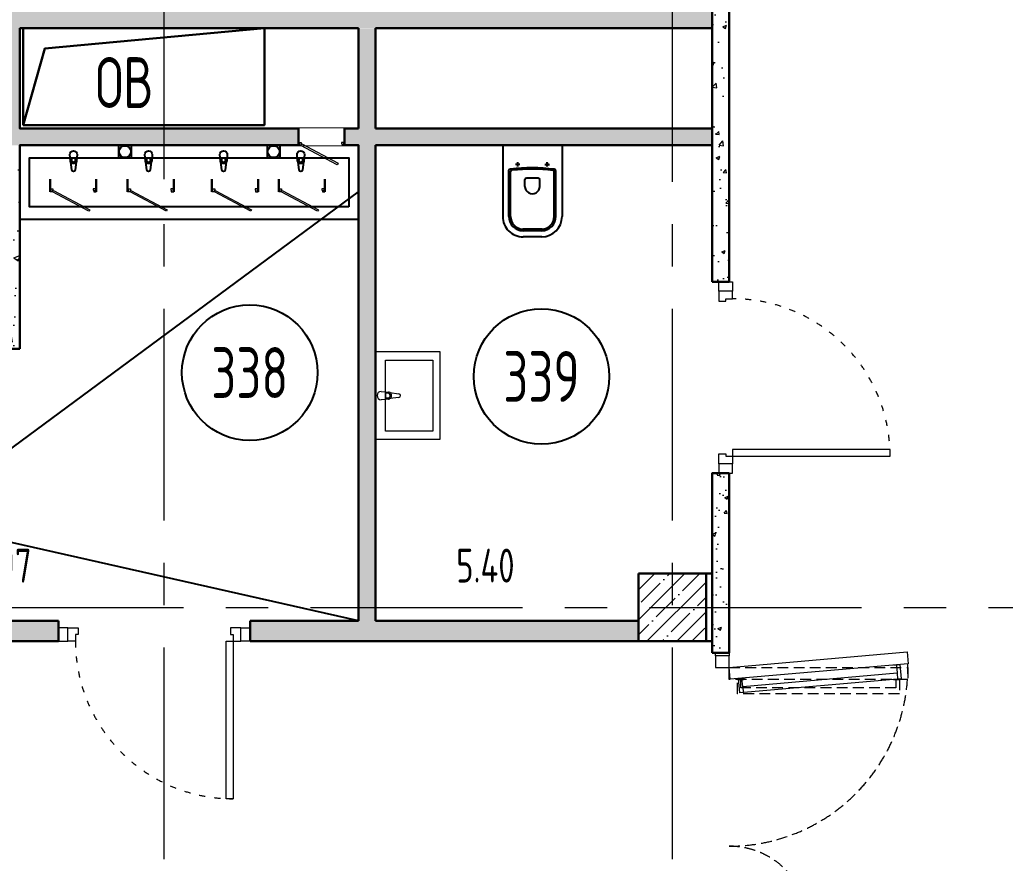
# Model space of a CAD drawing. Header units: millimetres. Extents: x -8689834 to 9419935, y 0 to 135940.
# Drawn here: x 77792 to 83607, y 117090 to 122070 of the extents above; entities that cross this region are included whole.
import ezdxf
from ezdxf import colors
from ezdxf.entities.mleader import LeaderData, LeaderLine
from ezdxf.enums import TextEntityAlignment as Align
from ezdxf.math import Vec2, Vec3

# ---------------------------------------------------------------- set-up
doc = ezdxf.new("R2010")
doc.units = ezdxf.units.MM
doc.header["$MEASUREMENT"] = 0
for name, pattern in [('ACAD_ISO03W100', [30, 12, -18]), ('CENTER', [2, 1.25, -0.25, 0.25, -0.25]), ('DASHED', [19.05, 12.7, -6.35])]:
    doc.linetypes.add(name, pattern=pattern)
doc.layers.get('0').update_dxf_attribs({"color": 250, "lineweight": 9})
for name, color, linetype, lineweight in [('АР_Двери', 175, 'Continuous', 18), ('АР_Колонны', 250, 'Continuous', 30), ('АР_Колонны Штрих', 250, 'Continuous', 5), ('АР_Маркер экспликации', 239, 'Continuous', 13), ('АР_Номер помещения', 1, 'Continuous', 25), ('АР_Оси', 7, 'Continuous', 9), ('АР_Отметки', 250, 'Continuous', 15), ('АР_Перегородки витражные', 152, 'Continuous', 13), ('АР_Перегородки газоблок', 165, 'Continuous', 30), ('АР_Перегородки газоблок_Штрих', 165, 'Continuous', 5), ('АР_Помещения_площадь', 19, 'Continuous', 9), ('Задания на лючки', 32, 'Continuous', 15), ('М_проемы ОВ 4-5эт', 172, 'Continuous', 30)]:
    doc.layers.add(name, color=color, linetype=linetype, lineweight=lineweight)
for name, color, linetype in [('АР_Отверстия', 251, 'Continuous'), ('Тонкая', 7, 'Continuous'), ('ТХ_дозаторы', 7, 'Continuous'), ('ТХ_сантехника', 253, 'Continuous')]:
    doc.layers.add(name, color=color, linetype=linetype)
doc.layers.get('0').freeze()
doc.styles.add('ICOCPEUR', font='isocpeur.ttf')
doc.styles.add('ISOCPEUR', font='isocpeur.ttf', dxfattribs={"width": 0.7})
doc.styles.get("Standard").update_dxf_attribs({"font": 'isocpeur.ttf', "width": 0.7})

# ---------------------------------------------------------------- blocks, each defined once
blk = doc.blocks.new('*U561')
for points in [[(0, 0), (0, -80), (55, -80), (55, 0), (0, 0)], [(55, -80), (55, 0), (115, 0), (115, -40), (100, -40), (100, -80), (55, -80)], [(1075, -80), (1075, 0), (1015, 0), (1015, -40), (1030, -40), (1030, -80), (1075, -80)], [(1130, 0), (1130, -80), (1075, -80), (1075, 0), (1130, 0)]]:
    blk.add_lwpolyline(points)
blk.add_lwpolyline([(100, -80), (100, -1010), (140, -1010), (140, -80)], close=True)
at = {"linetype": 'ACAD_ISO03W100', "ltscale": 3}
blk.add_arc((100, -80), 930, 270, 0, dxfattribs=at)
blk = doc.blocks.new('*U1763')
at = {"layer": 'АР_Номер помещения', "color": 7}
blk.add_circle((-19807.8, 1866.5), 400, dxfattribs=at)
at = {"layer": 'АР_Номер помещения', "color": 7, "style": 'ISOCPEUR', "width": 0.7}
blk.add_attdef('НОМЕР_ПОМЕЩЕНИЯ', text='', height=300, dxfattribs=at).set_placement((-19807.8, 1866.5), align=Align.MIDDLE_CENTER)
at = {"layer": 'АР_Помещения_площадь', "color": 7, "lineweight": 30, "width": 0.7, "flags": 104}
blk.add_attdef('ИМЯ_ПОМЕЩЕНИЯ', text='', height=100, dxfattribs=at).set_placement((157.6, 1217.1), align=Align.MIDDLE_CENTER)
blk = doc.blocks.new('*U1757')
at = {"layer": 'АР_Номер помещения', "color": 7}
blk.add_circle((-16161.6, 2004.2), 400, dxfattribs=at)
at = {"layer": 'АР_Номер помещения', "color": 7, "style": 'ISOCPEUR', "width": 0.7}
blk.add_attdef('НОМЕР_ПОМЕЩЕНИЯ', text='', height=300, dxfattribs=at).set_placement((-16161.6, 2004.2), align=Align.MIDDLE_CENTER)
at = {"layer": 'АР_Помещения_площадь', "color": 7, "lineweight": 30, "width": 0.7, "flags": 104}
blk.add_attdef('ИМЯ_ПОМЕЩЕНИЯ', text='', height=100, dxfattribs=at).set_placement((157.6, 1217.1), align=Align.MIDDLE_CENTER)
blk = doc.blocks.new('1700-3')
for p, q in [((-415.6, 1464.7), (-421.7, 1430.3)), ((-89.7, 1407.3), (-95.8, 1372.8))]:
    blk.add_line(p, q)
at = {"linetype": 'DASHED', "ltscale": 5}
for p, q in [((-80.2, 100.2), (-83.2, 135)), ((-991.2, 20.5), (-994.2, 55.3))]:
    blk.add_line(p, q, dxfattribs=at)
for points in [[(-476.3, 1526), (-12.1, 1444.2), (0, 1513), (-464.1, 1594.8)], [(0, -13), (-1050.7, -104.9), (-1056.8, -35.3), (-6.1, 56.6)]]:
    blk.add_lwpolyline(points, close=True)
for points in [[(80, 1600), (0, 1600), (0, 1583), (80, 1583), (80, 1600)], [(0, 1583), (80, 1583), (80, 1513), (50, 1513), (50, 1513), (0, 1513), (0, 1583)], [(-392.2, 1511.2), (-426.7, 1517.3), (-441.4, 1433.7), (-76.1, 1369.3), (-61.4, 1452.9), (-95.8, 1459)], [(-407, 1513.8), (-415.6, 1464.7), (-89.7, 1407.3), (-81.1, 1456.4)], [(-971.9, -27.9), (-1006.8, -31), (-1014.2, 53.6), (-63.3, 136.8), (-55.9, 52.2), (-90.8, 49.2)], [(-986.8, -29.2), (-991.2, 20.5), (-80.2, 100.2), (-75.8, 50.5)], [(0, -83), (80, -83), (80, -13), (50, -13), (50, -13), (0, -13), (0, -83)], [(80, -100), (0, -100), (0, -83), (80, -83), (80, -100)]]:
    blk.add_lwpolyline(points)
for points in [[(-471.3, 1443.1), (0, 1443.1), (0, 1513), (-471.3, 1513)], [(0, -13), (-1054.7, -13), (-1054.7, 56.9), (0, 56.9)]]:
    blk.add_lwpolyline(points, close=True, dxfattribs=at)
for points in [[(-385.9, 1443.1), (-420.9, 1443.1), (-420.9, 1358.3), (-50, 1358.3), (-50, 1443.1), (-85, 1443.1)], [(-400.9, 1443.1), (-400.9, 1393.3), (-70, 1393.3), (-70, 1443.1)], [(-969.5, 56.9), (-1004.5, 56.9), (-1004.5, 141.7), (-50, 141.7), (-50, 56.9), (-85, 56.9)], [(-984.5, 56.9), (-984.5, 106.7), (-70, 106.7), (-70, 56.9)]]:
    blk.add_lwpolyline(points, dxfattribs=at)
for centre, radius, start, end in [((0, 1513), 471.3, 170, 270), ((0, -13), 1054.7, 90, 181.20233)]:
    blk.add_arc(centre, radius, start, end, dxfattribs=at)
blk = doc.blocks.new('*U158')
for points in [[(-55, -80), (-55, 0), (-115, 0), (-115, -40), (-100, -40), (-100, -80), (-55, -80)], [(0, 0), (0, -80), (-55, -80), (-55, 0), (0, 0)], [(-1130, 0), (-1130, -80), (-1075, -80), (-1075, 0), (-1130, 0)], [(-1075, -80), (-1075, 0), (-1015, 0), (-1015, -40), (-1030, -40), (-1030, -80), (-1075, -80)]]:
    blk.add_lwpolyline(points)
blk.add_lwpolyline([(-100, -80), (-100, -1010), (-140, -1010), (-140, -80)], close=True)
at = {"linetype": 'ACAD_ISO03W100', "ltscale": 3}
blk.add_arc((-100, -80), 930, 180, 270, dxfattribs=at)
blk = doc.blocks.new('унитаз поликлиники')
for p, q in [((0, 175), (0, -175)), ((0, 175), (420, 175)), ((420, 138.7), (149.6, 138.7)), ((420, 129), (156.8, 128.7)), ((125.6, 86.7), (99.5, 86.7)), ((112.4, 73.1), (112.4, 100.2)), ((191.9, -33.7), (191.9, 33.7)), ((242.4, 43.7), (201.9, 43.7)), ((494, 57.1), (494, -57.1)), ((504, 55), (504, -55)), ((540, 55), (540, -55)), ((242.4, -43.7), (201.9, -43.7)), ((125.5, -86.5), (99.4, -86.5)), ((112.3, -73), (112.3, -100.1)), ((420, -139), (147.9, -138.7)), ((420, -129), (155.2, -128.7)), ((0, -175), (420, -175))]:
    blk.add_line(p, q)
for centre, radius, start, end in [((420, 55), 120, 0, 90), ((420.5, 55.2), 83.5, 359.86187, 90.33349), ((420, 55), 74, 0, 90), ((242.4, 0), 43.7, 270, 90), ((420, -55), 120, 270, 0), ((420, -55), 84, 270, 0), ((420, -55), 74, 270, 358.40182)]:
    blk.add_arc(centre, radius, start, end)
at = {"extrusion": (0, 0, -1)}
for centre, major_axis, ratio, start_param, end_param in [((1158.1, 0), (-731, -726.4), 0.993775, 0.659849, 0.910919), ((984.1, 0), (-23.4, -941.4), 0.89728, 1.422258, 1.677847), ((149.5, 127.3), (-5.6, -10.5), 0.821373, 1.269211, 2.570669), ((154.4, 119.8), (-5.61, -7.72), 0.798093, 1.232924, 2.686723), ((112.4, 86.8), (3.55, 3.55), 1, 5.504025, 11.78721), ((201.9, -33.5), (4.12, -9.49), 0.964797, 0.42926, 1.943413), ((147.9, -127.5), (5.4, -10.4), 0.836443, 0.56114, 1.877577), ((155.2, -117.5), (5.3, -10.4), 0.842984, 0.549902, 1.8819)]:
    blk.add_ellipse(centre, major_axis=major_axis, ratio=ratio, start_param=start_param, end_param=end_param, dxfattribs=at)
for centre, major_axis, ratio, start_param, end_param in [((201.9, 33.5), (4.12, 9.49), 0.964797, 0.42926, 1.943413), ((112.3, -86.6), (3.54, -3.55), 1, 5.504025, 11.78721)]:
    blk.add_ellipse(centre, major_axis=major_axis, ratio=ratio, start_param=start_param, end_param=end_param)
blk = doc.blocks.new('Из_буфера27431')
at = {"linetype": 'Continuous', "lineweight": 5}
for p, q in [((-138.5, 11.1), (-85.6, 17.7)), ((-138.5, 11.1), (-85.6, 17.7)), ((-76.1, 21), (-34.1, 25)), ((-76.1, 21), (-34.1, 25)), ((-59, 13.6), (-73.9, 13.6)), ((-59, 13.6), (-73.9, 13.6)), ((-59, -13.6), (-59, 13.6)), ((-59, -13.6), (-59, 13.6)), ((-85.6, -17.7), (-138.5, -11.1)), ((-85.6, -17.7), (-138.5, -11.1)), ((-34.1, -25), (-76.1, -21)), ((-34.1, -25), (-76.1, -21)), ((-73.9, -13.6), (-59, -13.6)), ((-73.9, -13.6), (-59, -13.6))]:
    blk.add_line(p, q, dxfattribs=at)
for points in [[(0, -260), (-380, -260), (-380, 260), (0, 260)], [(-59, -210), (-339.1, -210), (-339.1, 210), (-59, 210)], [(-59, -210), (-339.1, -210), (-339.1, 210), (-59, 210)]]:
    blk.add_lwpolyline(points, close=True, dxfattribs=at)
for centre, radius, start, end in [((-137.1, 0), 11.2, 97.13892, 262.86108), ((-137.1, 0), 11.2, 97.13892, 262.86108), ((-74.2, 0), 21.1, 122.77103, 237.22897), ((-74.2, 0), 21.1, 122.77103, 237.22897), ((-73.9, 0), 13.6, 90, 270), ((-73.9, 0), 13.6, 90, 270), ((-74.2, 0), 21.1, 95.16961, 122.77103), ((-74.2, 0), 21.1, 95.16961, 122.77103), ((-34.1, 0), 25, 270, 90), ((-34.1, 0), 25, 270, 90), ((-74.2, 0), 21.1, 237.22897, 264.83039), ((-74.2, 0), 21.1, 237.22897, 264.83039)]:
    blk.add_arc(centre, radius, start, end, dxfattribs=at)
blk = doc.blocks.new('A$C500e89c7')
at = {"ltscale": 100}
blk.add_circle((-36.5, 37.3), 35.3, dxfattribs=at)
at = {"layer": 'ТХ_дозаторы', "ltscale": 100}
blk.add_lwpolyline([(-73, 74.7), (0, 74.7), (0, 0), (-73, 0)], close=True, dxfattribs=at)
blk = doc.blocks.new('_DotSmall')
at = {"color": 0, "linetype": 'ByBlock', "const_width": 0.5}
blk.add_lwpolyline([(-0.0625, 0, 1), (0.0625, 0, 1)], format="xyb", close=True, dxfattribs=at)
blk = doc.blocks.new('*U1488')
at = {"color": 7}
blk.add_wipeout([(-565, 60), (445, 60), (445, -218), (-565, -218)], dxfattribs=at)
for p, q in [((-530, 60), (-565, 60)), ((-550, 60), (-550, -10)), ((-550, -10), (-550, 60)), ((-510, 60), (-530, 60)), ((-510, 20), (-510, 60)), ((-500, 20), (-510, 20)), ((-500, -10), (-500, 20)), ((380, -10), (380, 20)), ((380, 20), (390, 20)), ((390, 20), (390, 60)), ((390, 60), (410, 60)), ((410, 60), (445, 60)), ((430, 60), (430, -10)), ((430, -10), (430, 60)), ((-565, -10), (-530, -10)), ((-530, -10), (-500, -10)), ((410, -10), (380, -10)), ((445, -10), (410, -10))]:
    blk.add_line(p, q)
at = {"lineweight": 30}
for p, q in [((-565, 60), (-565, -218)), ((445, 60), (445, -218))]:
    blk.add_line(p, q, dxfattribs=at)
blk.add_lwpolyline([(389, 60), (370, 25), (-424, 448), (-406, 483)], close=True)
blk = doc.blocks.new('*U1489')
at = {"color": 7}
blk.add_wipeout([(-565, 60), (445, 60), (445, -218), (-565, -218)], dxfattribs=at)
for p, q in [((-530, 60), (-565, 60)), ((-550, 60), (-550, -10)), ((-550, -10), (-550, 60)), ((-510, 60), (-530, 60)), ((-510, 20), (-510, 60)), ((-500, 20), (-510, 20)), ((-500, -10), (-500, 20)), ((380, -10), (380, 20)), ((380, 20), (390, 20)), ((390, 20), (390, 60)), ((390, 60), (410, 60)), ((410, 60), (445, 60)), ((430, 60), (430, -10)), ((430, -10), (430, 60)), ((-565, -10), (-530, -10)), ((-530, -10), (-500, -10)), ((410, -10), (380, -10)), ((445, -10), (410, -10))]:
    blk.add_line(p, q)
at = {"lineweight": 30}
for p, q in [((-565, 60), (-565, -218)), ((445, 60), (445, -218))]:
    blk.add_line(p, q, dxfattribs=at)
blk.add_lwpolyline([(389, 60), (370, 25), (-424, 448), (-406, 483)], close=True)
blk = doc.blocks.new('*U1490')
at = {"color": 7}
blk.add_wipeout([(-565, 60), (445, 60), (445, -218), (-565, -218)], dxfattribs=at)
for p, q in [((-530, 60), (-565, 60)), ((-550, 60), (-550, -10)), ((-550, -10), (-550, 60)), ((-510, 60), (-530, 60)), ((-510, 20), (-510, 60)), ((-500, 20), (-510, 20)), ((-500, -10), (-500, 20)), ((380, -10), (380, 20)), ((380, 20), (390, 20)), ((390, 20), (390, 60)), ((390, 60), (410, 60)), ((410, 60), (445, 60)), ((430, 60), (430, -10)), ((430, -10), (430, 60)), ((-565, -10), (-530, -10)), ((-530, -10), (-500, -10)), ((410, -10), (380, -10)), ((445, -10), (410, -10))]:
    blk.add_line(p, q)
at = {"lineweight": 30}
for p, q in [((-565, 60), (-565, -218)), ((445, 60), (445, -218))]:
    blk.add_line(p, q, dxfattribs=at)
blk.add_lwpolyline([(389, 60), (370, 25), (-424, 448), (-406, 483)], close=True)
blk = doc.blocks.new('*U1492')
at = {"color": 7}
blk.add_wipeout([(-565, 60), (445, 60), (445, -218), (-565, -218)], dxfattribs=at)
for p, q in [((-530, 60), (-565, 60)), ((-550, 60), (-550, -10)), ((-550, -10), (-550, 60)), ((-510, 60), (-530, 60)), ((-510, 20), (-510, 60)), ((-500, 20), (-510, 20)), ((-500, -10), (-500, 20)), ((380, -10), (380, 20)), ((380, 20), (390, 20)), ((390, 20), (390, 60)), ((390, 60), (410, 60)), ((410, 60), (445, 60)), ((430, 60), (430, -10)), ((430, -10), (430, 60)), ((-565, -10), (-530, -10)), ((-530, -10), (-500, -10)), ((410, -10), (380, -10)), ((445, -10), (410, -10))]:
    blk.add_line(p, q)
at = {"lineweight": 30}
for p, q in [((-565, 60), (-565, -218)), ((445, 60), (445, -218))]:
    blk.add_line(p, q, dxfattribs=at)
blk.add_lwpolyline([(389, 60), (370, 25), (-424, 448), (-406, 483)], close=True)
blk = doc.blocks.new('*U1472')
at = {"color": 7}
blk.add_wipeout([(-565, 56), (445, 56), (445, -314), (-565, -314)], dxfattribs=at)
for p, q in [((-530, 60), (-565, 60)), ((-550, 60), (-550, -10)), ((-550, -10), (-550, 60)), ((-510, 60), (-530, 60)), ((-510, 20), (-510, 60)), ((-500, 20), (-510, 20)), ((-500, -10), (-500, 20)), ((380, -10), (380, 20)), ((380, 20), (390, 20)), ((390, 20), (390, 60)), ((390, 60), (410, 60)), ((410, 60), (445, 60)), ((430, 60), (430, -10)), ((430, -10), (430, 60)), ((-565, -10), (-530, -10)), ((-530, -10), (-500, -10)), ((410, -10), (380, -10)), ((445, -10), (410, -10))]:
    blk.add_line(p, q)
at = {"lineweight": 30}
for p, q in [((-565, 56), (-565, -314)), ((445, 56), (445, -314))]:
    blk.add_line(p, q, dxfattribs=at)
blk.add_lwpolyline([(389, 60), (370, 25), (-424, 448), (-406, 483)], close=True)

msp = doc.modelspace()

# ---------------------------------------------------------------- hatches: boundary and pattern name
at = {"layer": 'АР_Колонны Штрих', "ltscale": 100}
h = msp.add_hatch(dxfattribs=at)
h.set_pattern_fill('ANSI35', color=256, scale=500)
h.set_pattern_definition([(45, (-875609.7, 158672.16), (-88.388348, 88.388348), []), (45, (-875521.31, 158672.16), (-88.388348, 88.388348), [156.25, -31.25, 0, -31.25])])
h.paths.add_polyline_path([(81842.4, 118800.7), (81442.4, 118800.7), (81442.4, 118400.7), (81842.4, 118400.7)])
at = {"layer": 'АР_Перегородки газоблок_Штрих', "ltscale": 100}
h = msp.add_hatch(dxfattribs=at)
h.set_pattern_fill('AR-CONC', color=256, scale=30)
h.set_pattern_definition([(50, (0, -20), (215.17805, -18.82564), [22.5, -247.5]), (355, (0, -20), (-41.6254, 225.65764), [18, -198]), (100.45144, (17.93, -21.57), (173.55265, 206.832), [19.12206, -210.34263]), (46.1842, (0, 40), (320.1724, -49.6558), [33.75, -371.25]), (96.63564, (26.68, 35.86), (280.3986, 292.2356), [28.6831, -315.5141]), (351.18416, (0, 40), (280.3986, 292.2356), [27, -297]), (21, (30, 25), (179.07212, -120.78567), [22.5, -247.5]), (326, (30, 25), (72.9946, 217.545), [18, -198]), (71.45144, (44.92, 14.93), (252.0667, 96.75935), [19.12206, -210.34263]), (37.5, (0, -20), (3.647957, 99.868156), [0, -195.6, 0, -201, 0, -198.75]), (7.5, (0, -20), (78.92086, 118.32351), [0, -114.6, 0, -191.1, 0, -75.75]), (327.5, (-66.9, -20), (160.14673, -6.76646), [0, -75, 0, -234, 0, -310.5]), (317.5, (-96.9, -20), (174.95585, 30.0315), [0, -97.5, 0, -155.4, 0, -220.5])])
h.paths.add_polyline_path([(72392.4, 118500.7), (72077.4, 118500.7), (72077.4, 118380.7), (72612.4, 118380.7), (72612.4, 118500.7), (72492.4, 118500.7), (72492.4, 121328.2), (73872.4, 121328.2), (73872.4, 120126.1), (73972.4, 120126.1), (73972.4, 121328.5), (77692.4, 121328.5), (79791.2, 121328.5), (79791.2, 118520.6), (79891.2, 118520.6), (79891.2, 121328.5), (81877.4, 121328.5), (81877.4, 121428.2), (79891.2, 121428.7), (79891.2, 122019.8), (79791.2, 122019.2), (79791.2, 121428.5), (77692.4, 121428.3), (77692.4, 122020.5), (77692.4, 121428.5), (77692.4, 122000.3), (77692.4, 121428.5), (77792.4, 121428.5), (77792.4, 122020.3), (77692.4, 122020.3), (77692.4, 121428.5), (73972.4, 121428.5), (73972.4, 122000.3), (73972.4, 121428.5), (73992.4, 122019), (73872.4, 122019), (73872.4, 121428.5), (73872.4, 121428.5), (73872.4, 122000.3), (73872.4, 122000.3), (73872.4, 121428.5), (72492.4, 121428.5), (72492.4, 122020.3), (81877.4, 122020.3), (81877.4, 122120.1), (79891.5, 122120.3), (79891, 124400.7), (81442.4, 124400.7), (81442.4, 124500.7), (79791.2, 124500.7), (79791.2, 122120.3), (72492.4, 122120.3), (72492.4, 122240.3), (72392.4, 122240.3)])
h = msp.add_hatch(dxfattribs=at)
h.set_pattern_fill('AR-CONC', color=256, scale=30)
h.set_pattern_definition([(50, (135, -6e-11), (215.17805, -18.82564), [22.5, -247.5]), (355, (135, -6e-11), (-41.6254, 225.65764), [18, -198]), (100.45144, (152.93, -1.57), (173.55265, 206.832), [19.12206, -210.34263]), (46.1842, (135, 60), (320.1724, -49.6558), [33.75, -371.25]), (96.63564, (161.68, 55.86), (280.3986, 292.2356), [28.6831, -315.5141]), (351.18416, (135, 60), (280.3986, 292.2356), [27, -297]), (21, (165, 45), (179.07212, -120.78567), [22.5, -247.5]), (326, (165, 45), (72.9946, 217.545), [18, -198]), (71.45144, (179.92, 34.93), (252.0667, 96.75935), [19.12206, -210.34263]), (37.5, (135, -6e-11), (3.647957, 99.868156), [0, -195.6, 0, -201, 0, -198.75]), (7.5, (135, -6e-11), (78.92086, 118.32351), [0, -114.6, 0, -191.1, 0, -75.75]), (327.5, (68.1, -6e-11), (160.14673, -6.76646), [0, -75, 0, -234, 0, -310.5]), (317.5, (38.1, -6e-11), (174.95585, 30.0315), [0, -97.5, 0, -155.4, 0, -220.5])])
h.paths.add_polyline_path([(81977.4, 123370.7), (81877.4, 123370.7), (81877.4, 122668.5), (81877.4, 121428.2), (81877.4, 121328.5), (81877.4, 120522.7), (81977.4, 120522.7), (81977.4, 121448.1), (81977.4, 122548.5), (81877.4, 122545.3), (81877.4, 121430.7), (81877.4, 122548.5), (81977.4, 122548.5)])
h = msp.add_hatch(dxfattribs=at)
h.set_pattern_fill('AR-CONC', color=256, scale=2)
h.set_pattern_definition([(50, (-402410.38, -50233.2), (364.36934, -31.87817), [38.1, -419.1]), (355, (-402410.38, -50233.2), (-70.48684, 382.1137), [30.48, -335.28117]), (100.451445, (-402380, -50235.87), (293.8825, 350.2355), [32.38002, -356.1805]), (46.1842, (-402410.4, -50131.6), (542.1581, -84.08466), [57.15, -628.65]), (96.63556, (-402365.2, -50138.6), (474.80827, 494.85225), [48.57005, -534.2712]), (351.18415, (-402410.4, -50131.6), (474.80827, 494.85225), [45.71993, -502.91946]), (21, (-402359.58, -50157), (303.22878, -204.5304), [38.1, -419.1]), (326, (-402359.58, -50157), (123.60406, 368.37593), [30.48, -335.28]), (71.451445, (-402334.3, -50174.06), (426.83284, 163.84554), [32.38002, -356.17988]), (37.5, (-402410.38, -50233.21), (6.177207, 169.110078), [0, -331.216, 0, -340.36, 0, -336.55]), (7.5, (-402410.38, -50233.21), (133.639325, 200.36115), [0, -194.056, 0, -323.596, 0, -128.27]), (327.5, (-402523.66, -50233.21), (271.18119, -11.457488), [0, -127, 0, -396.24, 0, -525.78]), (317.5, (-402574.46, -50233.21), (296.25836, 50.85298), [0, -165.1, 0, -263.144, 0, -373.38])])
h.paths.add_polyline_path([(77692.4, 121328.5), (77692.4, 120116.2), (77792.4, 120116.2), (77792.4, 121328.5)])
h = msp.add_hatch(dxfattribs=at)
h.set_pattern_fill('AR-CONC', color=256, scale=30)
h.set_pattern_definition([(50, (-20, 0), (215.17805, -18.82564), [22.5, -247.5]), (355, (-20, 0), (-41.6254, 225.65764), [18, -198]), (100.45144, (-2.07, -1.57), (173.55265, 206.832), [19.12206, -210.34263]), (46.1842, (-20, 60), (320.1724, -49.6558), [33.75, -371.25]), (96.63564, (6.68, 55.86), (280.3986, 292.2356), [28.6831, -315.5141]), (351.18416, (-20, 60), (280.3986, 292.2356), [27, -297]), (21, (10, 45), (179.07212, -120.78567), [22.5, -247.5]), (326, (10, 45), (72.9946, 217.545), [18, -198]), (71.45144, (24.92, 34.93), (252.0667, 96.75935), [19.12206, -210.34263]), (37.5, (-20, 0), (3.647957, 99.868156), [0, -195.6, 0, -201, 0, -198.75]), (7.5, (-20, 0), (78.92086, 118.32351), [0, -114.6, 0, -191.1, 0, -75.75]), (327.5, (-86.9, 0), (160.14673, -6.76646), [0, -75, 0, -234, 0, -310.5]), (317.5, (-116.9, 0), (174.95585, 30.0315), [0, -97.5, 0, -155.4, 0, -220.5])])
h.paths.add_polyline_path([(81877.3, 118332.4), (81977.3, 118332.4), (81977.4, 119392.7), (81877.4, 119392.7), (81877.4, 118800.7), (81877.4, 118800.7), (81877.4, 118400.7), (81877.5, 118400.7)])
h = msp.add_hatch(dxfattribs=at)
h.set_pattern_fill('AR-CONC', color=256, scale=30)
h.set_pattern_definition([(50, (0, 0), (215.17805, -18.82564), [22.5, -247.5]), (355, (0, 0), (-41.6254, 225.65764), [18, -198]), (100.45144, (17.93, -1.57), (173.55265, 206.832), [19.12206, -210.34263]), (46.1842, (0, 60), (320.1724, -49.6558), [33.75, -371.25]), (96.63564, (26.68, 55.86), (280.3986, 292.2356), [28.6831, -315.5141]), (351.18416, (0, 60), (280.3986, 292.2356), [27, -297]), (21, (30, 45), (179.07212, -120.78567), [22.5, -247.5]), (326, (30, 45), (72.9946, 217.545), [18, -198]), (71.45144, (44.92, 34.93), (252.0667, 96.75935), [19.12206, -210.34263]), (37.5, (0, 0), (3.647957, 99.868156), [0, -195.6, 0, -201, 0, -198.75]), (7.5, (0, 0), (78.92086, 118.32351), [0, -114.6, 0, -191.1, 0, -75.75]), (327.5, (-66.9, 0), (160.14673, -6.76646), [0, -75, 0, -234, 0, -310.5]), (317.5, (-96.9, 0), (174.95585, 30.0315), [0, -97.5, 0, -155.4, 0, -220.5])])
h.paths.add_polyline_path([(78020.7, 118400.6), (78020.7, 118520.6), (75842.4, 118520.7), (75842.4, 118400.7)])
h.paths.add_polyline_path([(79151.3, 118520.7), (79151.3, 118400.7), (81442.4, 118400.7), (81442.4, 118520.7)])

# ---------------------------------------------------------------- linework, layer by layer
at = {"layer": 'АР_Колонны', "ltscale": 100}
msp.add_lwpolyline([(81442.4, 118800.7), (81842.4, 118800.7), (81842.4, 118400.7), (81442.4, 118400.7)], close=True, dxfattribs=at)
at = {"layer": 'АР_Оси', "linetype": 'CENTER', "ltscale": 1000}
for p, q in [((78642.4, 134363.2), (78642.4, 78630.8)), ((81642.4, 134363.2), (81642.4, 78630.8)), ((45508.7, 118600.7), (128687.1, 118600.7))]:
    msp.add_line(p, q, dxfattribs=at)
at = {"layer": 'АР_Перегородки газоблок', "ltscale": 100}
for p, q in [((81977.4, 119392.7), (81977.4, 118332.4)), ((81842.4, 118800.7), (81877.4, 118800.7)), ((81877.4, 118400.7), (79151.3, 118400.7))]:
    msp.add_line(p, q, dxfattribs=at)
for points in [[(81877.4, 121244.9), (81877.4, 123370.7)], [(81977.4, 123370.7), (81977.4, 120522.7)], [(77792.4, 122020.3), (77792.4, 121428.5), (79791.2, 121428.5)], [(79791.2, 122020.3), (77792.4, 122020.3)], [(79791.2, 122020.3), (79791.2, 121428.5)], [(79891.2, 122020.4), (81877.4, 122020.3)], [(79891.2, 122020.3), (79891.2, 121428.2)], [(79891.2, 121428.3), (81877.4, 121428.2)], [(77792.4, 121328.5), (79791.2, 121328.5)], [(77792.4, 121328.5), (77792.4, 120126.2)], [(79791.2, 121328.5), (79791.2, 118520.7)], [(79891.2, 121328.5), (79891.2, 118520.7)], [(79891.2, 121328.5), (81877.4, 121328.5)], [(81877.4, 120522.7), (81877.4, 121328.5)], [(81877.4, 120522.7), (81977.4, 120522.7)], [(77792.4, 120126.2), (77692.4, 120126.2)], [(81877.4, 118332.4), (81877.4, 119392.7), (81977.4, 119392.7)], [(78020.7, 118520.6), (78020.7, 118400.6), (75802.4, 118400.7)], [(75842.4, 118520.5), (78020.7, 118520.5)], [(79151.3, 118520.6), (79791.2, 118520.7)], [(79151.3, 118520.7), (79151.3, 118400.7)], [(79891.2, 118520.7), (81442.4, 118520.7)], [(81977.4, 118332.4), (81877.4, 118332.4)]]:
    msp.add_lwpolyline(points, dxfattribs=at)
at = {"layer": 'М_проемы ОВ 4-5эт'}
msp.add_lwpolyline([(77812.4, 121448.5), (79235.7, 121448.5), (79235.7, 122020.3), (77812.4, 122020.3)], close=True, dxfattribs=at)
msp.add_lwpolyline([(77812.4, 121448.5), (77941, 121900.9), (79235.7, 122020.3)], dxfattribs=at)
at = {"layer": 'Тонкая', "ltscale": 500}
msp.add_lwpolyline([(79791.2, 118520.7), (77166.7, 119113.5), (79791.2, 121053)], dxfattribs=at)
at = {"layer": 'ТХ_сантехника'}
for p, q in [((78091.5, 121237.6), (78088, 121274.4)), ((78098, 121252.6), (78098, 121239.5)), ((78121.8, 121252.6), (78098, 121252.6)), ((78121.8, 121239.5), (78121.8, 121252.6)), ((78131.8, 121274.4), (78128.3, 121237.6)), ((78534.1, 121237.6), (78530.6, 121274.4)), ((78540.6, 121252.6), (78540.6, 121239.5)), ((78564.4, 121252.6), (78540.6, 121252.6)), ((78564.4, 121239.5), (78564.4, 121252.6)), ((78574.4, 121274.4), (78570.9, 121237.6)), ((78976.7, 121237.6), (78973.2, 121274.4)), ((78983.2, 121252.6), (78983.2, 121239.5)), ((79007.1, 121252.6), (78983.2, 121252.6)), ((79007.1, 121239.5), (79007.1, 121252.6)), ((79017, 121274.4), (79013.5, 121237.6)), ((79431.8, 121237.6), (79428.3, 121274.4)), ((79438.3, 121252.6), (79438.3, 121239.5)), ((79462.1, 121252.6), (79438.3, 121252.6)), ((79462.1, 121239.5), (79462.1, 121252.6)), ((79472.1, 121274.4), (79468.6, 121237.6)), ((78100.1, 121182.9), (78094.3, 121229.3)), ((78125.4, 121229.3), (78119.6, 121182.9)), ((78542.8, 121182.9), (78537, 121229.3)), ((78568, 121229.3), (78562.2, 121182.9)), ((78985.4, 121182.9), (78979.6, 121229.3)), ((79010.7, 121229.3), (79004.9, 121182.9)), ((79440.5, 121182.9), (79434.7, 121229.3)), ((79465.7, 121229.3), (79459.9, 121182.9))]:
    msp.add_line(p, q, dxfattribs=at)
for points in [[(79791.2, 120890.2), (77792.4, 120890.2), (77792.4, 121328.5), (79791.2, 121328.5)], [(79733.4, 120964.7), (77849.4, 120964.7), (77849.4, 121254), (79733.4, 121254)]]:
    msp.add_lwpolyline(points, close=True, dxfattribs=at)
at = {"layer": 'ТХ_сантехника', "extrusion": (0, 0, -1)}
for centre, major_axis, start_param, end_param in [((78109.9, 121274.4), (-15.5, 15.5), -0.785398, 2.356194), ((78552.5, 121274.4), (-15.5, 15.5), -0.785398, 2.356194), ((78995.1, 121274.4), (-15.5, 15.5), -0.785398, 2.356194), ((79450.2, 121274.4), (-15.5, 15.5), -0.785398, 2.356194), ((78109.9, 121239.3), (-13.1, 13.1), -1.35736, -0.875625), ((78109.9, 121239.5), (-8.43, -8.43), 3.926991, 7.068583), ((78109.9, 121239.3), (-13.1, -13.1), 4.017217, 4.498953), ((78552.5, 121239.3), (-13.1, 13.1), -1.35736, -0.875625), ((78552.5, 121239.5), (-8.43, -8.43), 3.926991, 7.068583), ((78552.5, 121239.3), (-13.1, -13.1), 4.017217, 4.498953), ((78995.1, 121239.3), (-13.1, 13.1), -1.35736, -0.875625), ((78995.1, 121239.5), (-8.43, -8.43), 3.926991, 7.068583), ((78995.1, 121239.3), (-13.1, -13.1), 4.017217, 4.498953), ((79450.2, 121239.3), (-13.1, 13.1), -1.35736, -0.875625), ((79450.2, 121239.5), (-8.43, -8.43), 3.926991, 7.068583), ((79450.2, 121239.3), (-13.1, -13.1), 4.017217, 4.498953), ((78109.9, 121239.3), (-13.1, -13.1), 4.498953, 6.496621), ((78109.9, 121184.1), (-6.93, -6.93), 4.051589, 6.943986), ((78552.5, 121239.3), (-13.1, -13.1), 4.498953, 6.496621), ((78552.5, 121184.1), (-6.93, -6.93), 4.051589, 6.943986), ((78995.1, 121239.3), (-13.1, -13.1), 4.498953, 6.496621), ((78995.1, 121184.1), (-6.93, -6.93), 4.051589, 6.943986), ((79450.2, 121239.3), (-13.1, -13.1), 4.498953, 6.496621), ((79450.2, 121184.1), (-6.93, -6.93), 4.051589, 6.943986)]:
    msp.add_ellipse(centre, major_axis=major_axis, ratio=1, start_param=start_param, end_param=end_param, dxfattribs=at)

# ---------------------------------------------------------------- block references
at = {"layer": 'АР_Двери', "rotation": 90.00000000000001}
msp.add_blockref('*U561', (81917.4, 119392.7), dxfattribs=at)
at = {"layer": 'АР_Двери'}
msp.add_blockref('*U158', (79151.3, 118480.7), dxfattribs=at)
at = {"layer": 'АР_Маркер экспликации'}
ref = msp.add_blockref('*U1763', (98957.4, 118120), dxfattribs=at)
ref.add_attrib('НОМЕР_ПОМЕЩЕНИЯ', '338', dxfattribs={"layer": 'АР_Номер помещения', "color": 7, "height": 300, "style": 'ISOCPEUR', "width": 0.7}).set_placement((79149.5, 119986.4), align=Align.MIDDLE_CENTER)
ref.add_attrib('ПЛОЩАДЬ_ПОМЕЩЕНИЯ', '10.97', dxfattribs={"layer": 'АР_Помещения_площадь', "color": 7, "height": 200, "style": 'ISOCPEUR', "width": 0.7}).set_placement((77862.4, 118847.2), align=Align.MIDDLE_RIGHT)
ref = msp.add_blockref('*U1757', (97032.2, 117959.7), dxfattribs=at)
ref.add_attrib('НОМЕР_ПОМЕЩЕНИЯ', '339', dxfattribs={"layer": 'АР_Номер помещения', "color": 7, "height": 300, "style": 'ISOCPEUR', "width": 0.7}).set_placement((80870.6, 119964), align=Align.MIDDLE_CENTER)
ref.add_attrib('ПЛОЩАДЬ_ПОМЕЩЕНИЯ', '5.40', dxfattribs={"layer": 'АР_Помещения_площадь', "color": 7, "height": 200, "style": 'ISOCPEUR', "width": 0.7}).set_placement((80711.8, 118847.2), align=Align.MIDDLE_RIGHT)
at = {"layer": 'АР_Перегородки витражные', "rotation": 180}
msp.add_blockref('1700-3', (81977.4, 118232.4), dxfattribs=at)
at = {"layer": 'ТХ_дозаторы', "ltscale": 100}
for p in [(78450, 121253.8), (79326.5, 121253.8)]:
    msp.add_blockref('A$C500e89c7', p, dxfattribs=at)
at = {"layer": 'ТХ_сантехника', "rotation": 270.0015666875582}
msp.add_blockref('унитаз поликлиники', (80816.8, 121328.5), dxfattribs=at)
at = {"layer": 'ТХ_сантехника', "ltscale": 100, "rotation": 180}
msp.add_blockref('Из_буфера27431', (79891.2, 119850.8), dxfattribs=at)

# ---------------------------------------------------------------- texts
at = {"layer": 'АР_Отверстия', "ltscale": 100, "insert": (78408.9, 121699), "char_height": 300, "attachment_point": 5, "line_spacing_factor": 0.7, "style": 'ICOCPEUR'}
msp.add_mtext('\\A1;{\\W0.7;ОВ}', dxfattribs=at)

# ---------------------------------------------------------------- leaders
at = {"layer": 'АР_Отметки'}
ml = msp.add_multileader_mtext('Standard', dxfattribs=at)
ml.set_content('Л.4', color=256, style='ISOCPEUR')
ml.set_leader_properties(color=256, linetype='Continuous', lineweight=-1)
ml.set_arrow_properties(name='DOTSMALL')
ml.build(insert=Vec2(0, 0))
ml.multileader.update_dxf_attribs({"has_text_frame": 1, "text_left_attachment_type": 4, "text_right_attachment_type": 4, "dogleg_length": 100, "arrow_head_size": 180})
ctx = ml.context
ctx.base_point, ctx.char_height, ctx.arrow_head_size, ctx.landing_gap_size, ctx.plane_origin = Vec3(82551.9, 129862.6), 250, 180, 50, Vec3(110672.3, 117704.9)
ctx.left_attachment, ctx.right_attachment = 4, 4
notes = []
notes.append((ctx, [(0, (0, 0, 0), (0, 0), (1, 0), 1, [])]))
ctx.mtext.insert, ctx.mtext.width, ctx.mtext.line_spacing_style, ctx.mtext.flow_direction = Vec3(82601.9, 130195.9), 852.697, 2, 5
ml = msp.add_multileader_mtext('Standard', dxfattribs=at)
ml.set_content('Л.4', color=256, style='ISOCPEUR')
ml.set_leader_properties(color=256, linetype='Continuous', lineweight=-1)
ml.set_arrow_properties(name='DOTSMALL')
ml.build(insert=Vec2(0, 0))
ml.multileader.update_dxf_attribs({"has_text_frame": 1, "text_left_attachment_type": 4, "text_right_attachment_type": 4, "dogleg_length": 100, "arrow_head_size": 180})
ctx = ml.context
ctx.base_point, ctx.char_height, ctx.arrow_head_size, ctx.landing_gap_size, ctx.plane_origin = Vec3(492034.9, 129862.6), 250, 180, 50, Vec3(520155.4, 117704.9)
ctx.left_attachment, ctx.right_attachment = 4, 4
notes.append((ctx, [(0, (0, 0, 0), (0, 0), (1, 0), 1, [])]))
ctx.mtext.insert, ctx.mtext.width, ctx.mtext.line_spacing_style, ctx.mtext.flow_direction = Vec3(492084.9, 130195.9), 852.697, 2, 5
ml = msp.add_multileader_mtext('Standard', dxfattribs=at)
ml.set_content('Л.5', color=256, style='ISOCPEUR')
ml.set_leader_properties(color=256, linetype='Continuous', lineweight=-1)
ml.set_arrow_properties(name='DOTSMALL')
ml.build(insert=Vec2(0, 0))
ml.multileader.update_dxf_attribs({"has_text_frame": 1, "text_left_attachment_type": 4, "text_right_attachment_type": 4, "dogleg_length": 100, "arrow_head_size": 180})
ctx = ml.context
ctx.base_point, ctx.char_height, ctx.arrow_head_size, ctx.landing_gap_size, ctx.plane_origin = Vec3(112375.8, 126435.2), 250, 180, 50, Vec3(138158.6, 112714.6)
ctx.left_attachment, ctx.right_attachment = 4, 4
notes.append((ctx, [(0, (0, 0, 0), (0, 0), (1, 0), 1, [])]))
ctx.mtext.insert, ctx.mtext.width, ctx.mtext.line_spacing_style, ctx.mtext.flow_direction = Vec3(112425.8, 126768.6), 852.697, 2, 5
ml = msp.add_multileader_mtext('Standard', dxfattribs=at)
ml.set_content('+8,260', color=256, style='ISOCPEUR')
ml.set_leader_properties(color=256, linetype='Continuous', lineweight=-1)
ml.set_arrow_properties(name='DOTSMALL')
ml.build(insert=Vec2(0, 0))
ml.multileader.update_dxf_attribs({"has_text_frame": 1, "text_left_attachment_type": 4, "text_right_attachment_type": 4, "dogleg_length": 100, "arrow_head_size": 180})
ctx = ml.context
ctx.base_point, ctx.char_height, ctx.arrow_head_size, ctx.landing_gap_size, ctx.plane_origin = Vec3(113314.4, 119320.8), 250, 180, 50, Vec3(122681.1, 118502.1)
ctx.left_attachment, ctx.right_attachment = 4, 4
notes.append((ctx, [(0, (0, 0, 0), (0, 0), (1, 0), 1, [])]))
ctx.mtext.insert, ctx.mtext.width, ctx.mtext.line_spacing_style, ctx.mtext.flow_direction = Vec3(113364.4, 119654.2), 852.697, 2, 5
ml = msp.add_multileader_mtext('Standard', dxfattribs=at)
ml.set_content('+8,260', color=256, style='ISOCPEUR')
ml.set_leader_properties(color=256, linetype='Continuous', lineweight=-1)
ml.set_arrow_properties(name='DOTSMALL')
ml.build(insert=Vec2(0, 0))
ml.multileader.update_dxf_attribs({"has_text_frame": 1, "text_left_attachment_type": 4, "text_right_attachment_type": 4, "dogleg_length": 100, "arrow_head_size": 180})
ctx = ml.context
ctx.base_point, ctx.char_height, ctx.arrow_head_size, ctx.landing_gap_size, ctx.plane_origin = Vec3(91686.3, 118811), 250, 180, 50, Vec3(101053, 117992.3)
ctx.left_attachment, ctx.right_attachment = 4, 4
notes.append((ctx, [(0, (0, 0, 0), (0, 0), (1, 0), 1, [])]))
ctx.mtext.insert, ctx.mtext.width, ctx.mtext.line_spacing_style, ctx.mtext.flow_direction = Vec3(91736.3, 119144.4), 852.697, 2, 5
for ctx, leaders in notes:
    for number, flags, end, landing, length, lines in leaders:
        leader = LeaderData()
        leader.index, (leader.has_last_leader_line, leader.has_dogleg_vector, leader.attachment_direction) = number, flags
        leader.last_leader_point, leader.dogleg_vector, leader.dogleg_length = Vec3(end), Vec3(landing), length
        for number, points, colour, breaks in lines:
            line = LeaderLine()
            line.index, line.vertices, line.color, line.breaks = number, Vec3.list(points), colors.encode_raw_color(colour), breaks
            leader.lines.append(line)
        ctx.leaders.append(leader)

# ---------------------------------------------------------------- next in the draw order: block references
at = {"layer": 'Задания на лючки', "xscale": 0.2701273999331003, "yscale": 0.2701273999331003, "zscale": 0.2701273999331003, "rotation": 180.0022807060942}
for name, p in [('*U1472', (79556.4, 121343.4)), ('*U1488', (78091.3, 121069.3)), ('*U1489', (78548.7, 121069.3)), ('*U1490', (79046.1, 121069.3)), ('*U1492', (79440.4, 121069.3))]:
    msp.add_blockref(name, p, dxfattribs=at)

# ---------------------------------------------------------------- next in the draw order: leaders
at = {"layer": 'АР_Отметки'}
ml = msp.add_multileader_mtext('Standard', dxfattribs=at)
ml.set_content('Л.4', color=256, style='ISOCPEUR')
ml.set_leader_properties(color=256, linetype='Continuous', lineweight=-1)
ml.set_arrow_properties(name='DOTSMALL')
ml.build(insert=Vec2(0, 0))
ml.multileader.update_dxf_attribs({"has_text_frame": 1, "text_left_attachment_type": 4, "text_right_attachment_type": 4, "dogleg_length": 100, "arrow_head_size": 180})
ctx = ml.context
ctx.base_point, ctx.char_height, ctx.arrow_head_size, ctx.landing_gap_size, ctx.plane_origin = Vec3(354034, 129862.6), 250, 180, 50, Vec3(382154.5, 117704.9)
ctx.left_attachment, ctx.right_attachment = 4, 4
notes = []
notes.append((ctx, [(0, (0, 0, 0), (0, 0), (1, 0), 1, [])]))
ctx.mtext.insert, ctx.mtext.width, ctx.mtext.line_spacing_style, ctx.mtext.flow_direction = Vec3(354084, 130195.9), 852.697, 2, 5
ml = msp.add_multileader_mtext('Standard', dxfattribs=at)
ml.set_content('Л.4', color=256, style='ISOCPEUR')
ml.set_leader_properties(color=256, linetype='Continuous', lineweight=-1)
ml.set_arrow_properties(name='DOTSMALL')
ml.build(insert=Vec2(0, 0))
ml.multileader.update_dxf_attribs({"has_text_frame": 1, "text_left_attachment_type": 4, "text_right_attachment_type": 4, "dogleg_length": 100, "arrow_head_size": 180})
ctx = ml.context
ctx.base_point, ctx.char_height, ctx.arrow_head_size, ctx.landing_gap_size, ctx.plane_origin = Vec3(219490, 129862.6), 250, 180, 50, Vec3(247610.5, 117704.9)
ctx.left_attachment, ctx.right_attachment = 4, 4
notes.append((ctx, [(0, (0, 0, 0), (0, 0), (1, 0), 1, [])]))
ctx.mtext.insert, ctx.mtext.width, ctx.mtext.line_spacing_style, ctx.mtext.flow_direction = Vec3(219540, 130195.9), 852.697, 2, 5
ml = msp.add_multileader_mtext('Standard', dxfattribs=at)
ml.set_content('+8,260', color=256, style='ISOCPEUR')
ml.set_leader_properties(color=256, linetype='Continuous', lineweight=-1)
ml.set_arrow_properties(name='DOTSMALL')
ml.build(insert=Vec2(0, 0))
ml.multileader.update_dxf_attribs({"has_text_frame": 1, "text_left_attachment_type": 4, "text_right_attachment_type": 4, "dogleg_length": 100, "arrow_head_size": 180})
ctx = ml.context
ctx.base_point, ctx.char_height, ctx.arrow_head_size, ctx.landing_gap_size, ctx.plane_origin = Vec3(82613.5, 129062.4), 250, 180, 50, Vec3(91980.1, 128243.6)
ctx.left_attachment, ctx.right_attachment = 4, 4
notes.append((ctx, [(0, (0, 0, 0), (0, 0), (1, 0), 1, [])]))
ctx.mtext.insert, ctx.mtext.width, ctx.mtext.line_spacing_style, ctx.mtext.flow_direction = Vec3(82663.5, 129395.7), 852.697, 2, 5
ml = msp.add_multileader_mtext('Standard', dxfattribs=at)
ml.set_content('+6,175', color=256, style='ISOCPEUR')
ml.set_leader_properties(color=256, linetype='Continuous', lineweight=-1)
ml.set_arrow_properties(name='DOTSMALL')
ml.build(insert=Vec2(0, 0))
ml.multileader.update_dxf_attribs({"has_text_frame": 1, "text_left_attachment_type": 4, "text_right_attachment_type": 4, "dogleg_length": 100, "arrow_head_size": 180})
ctx = ml.context
ctx.base_point, ctx.char_height, ctx.arrow_head_size, ctx.landing_gap_size, ctx.plane_origin = Vec3(87854.9, 128796.4), 250, 180, 50, Vec3(97221.5, 127977.7)
ctx.left_attachment, ctx.right_attachment = 4, 4
notes.append((ctx, [(0, (0, 0, 0), (0, 0), (1, 0), 1, [])]))
ctx.mtext.insert, ctx.mtext.width, ctx.mtext.line_spacing_style, ctx.mtext.flow_direction = Vec3(87904.9, 129129.8), 852.697, 2, 5
ml = msp.add_multileader_mtext('Standard', dxfattribs=at)
ml.set_content('+6,175', color=256, style='ISOCPEUR')
ml.set_leader_properties(color=256, linetype='Continuous', lineweight=-1)
ml.set_arrow_properties(name='DOTSMALL')
ml.build(insert=Vec2(0, 0))
ml.multileader.update_dxf_attribs({"has_text_frame": 1, "text_left_attachment_type": 4, "text_right_attachment_type": 4, "dogleg_length": 100, "arrow_head_size": 180})
ctx = ml.context
ctx.base_point, ctx.char_height, ctx.arrow_head_size, ctx.landing_gap_size, ctx.plane_origin = Vec3(114073.1, 126512.9), 250, 180, 50, Vec3(123439.7, 125694.1)
ctx.left_attachment, ctx.right_attachment = 4, 4
notes.append((ctx, [(0, (0, 0, 0), (0, 0), (1, 0), 1, [])]))
ctx.mtext.insert, ctx.mtext.width, ctx.mtext.line_spacing_style, ctx.mtext.flow_direction = Vec3(114123.1, 126846.2), 852.697, 2, 5
for ctx, leaders in notes:
    for number, flags, end, landing, length, lines in leaders:
        leader = LeaderData()
        leader.index, (leader.has_last_leader_line, leader.has_dogleg_vector, leader.attachment_direction) = number, flags
        leader.last_leader_point, leader.dogleg_vector, leader.dogleg_length = Vec3(end), Vec3(landing), length
        for number, points, colour, breaks in lines:
            line = LeaderLine()
            line.index, line.vertices, line.color, line.breaks = number, Vec3.list(points), colors.encode_raw_color(colour), breaks
            leader.lines.append(line)
        ctx.leaders.append(leader)

doc.saveas('drawing.dxf')
